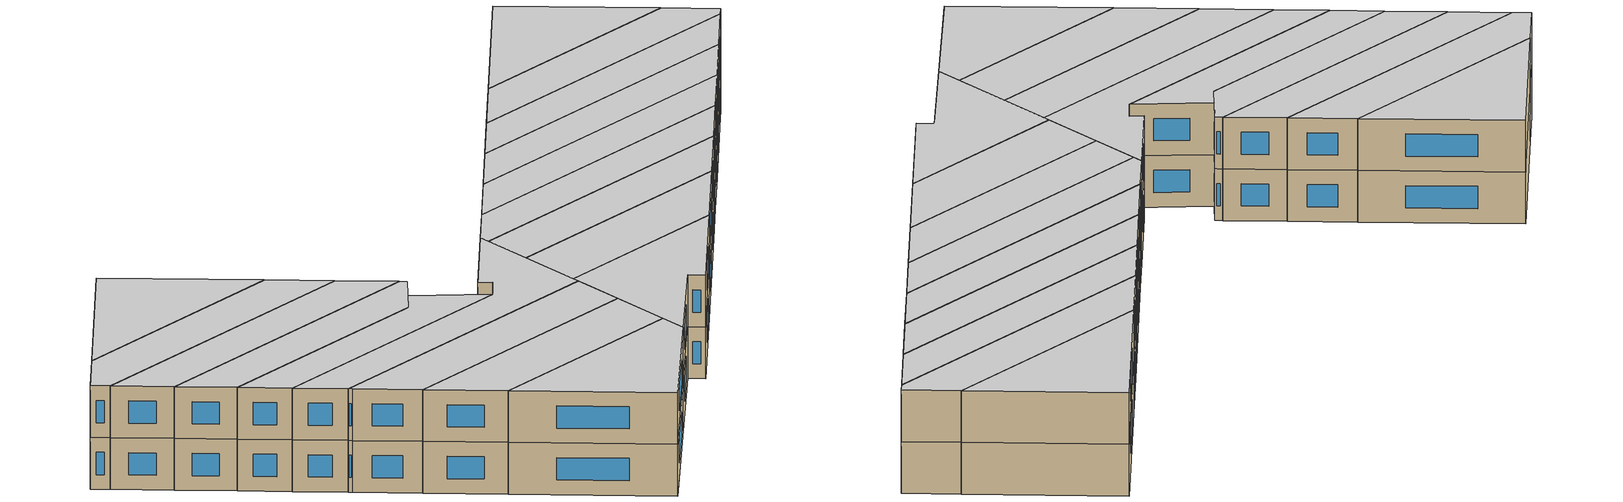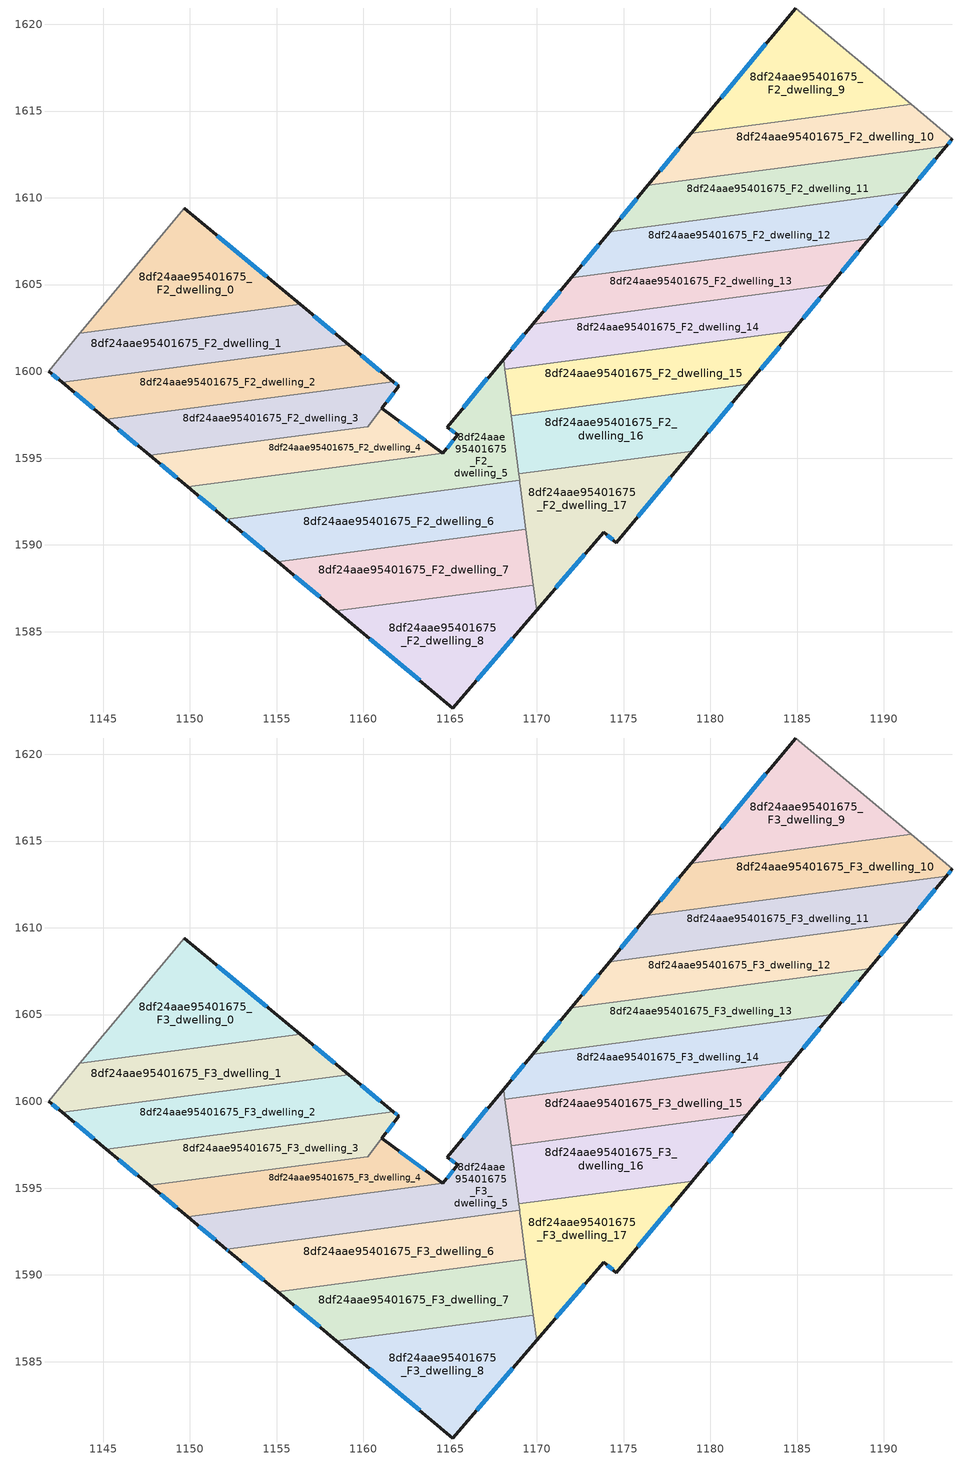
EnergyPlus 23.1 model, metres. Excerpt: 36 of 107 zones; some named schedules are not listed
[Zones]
8df24aae95401675_F2_dwelling_0
 floor to 8df24aae95401675_F1_dwelling_0 (EU_floor_Construction): 1156.36,1603.86 1143.67,1602.19 1149.68,1609.41 z6
 wall outside (EU_wall_Construction): 1156.36,1603.86 1149.68,1609.41 z6:9
 wall adiabatic (EU_wall_Construction): 1149.68,1609.41 1143.67,1602.19 z6:9
 wall to 8df24aae95401675_F2_dwelling_1 (EU_wall_Construction): 1143.67,1602.19 1156.36,1603.86 z6:9
 window (EU_Window_Construction): 1154.45,1605.45 1151.59,1607.82 z6.86:8.14
8df24aae95401675_F2_dwelling_1
 floor to 8df24aae95401675_F1_dwelling_1 (EU_floor_Construction): 1159.16,1601.54 1142.65,1599.36 1141.86,1600.02 1143.67,1602.19 1156.36,1603.86 z6
 wall outside (EU_wall_Construction): 1159.16,1601.54 1156.36,1603.86 / 1141.86,1600.02 1142.65,1599.36 z6:9
 wall to 8df24aae95401675_F2_dwelling_2 (EU_wall_Construction): 1142.65,1599.36 1159.16,1601.54 z6:9
 wall adiabatic (EU_wall_Construction): 1143.67,1602.19 1141.86,1600.02 z6:9
 window (EU_Window_Construction): 1158.36,1602.2 1157.16,1603.2 / 1142.08,1599.83 1142.42,1599.55 z6.86:8.14
8df24aae95401675_F2_dwelling_10
 floor to 8df24aae95401675_F1_dwelling_10 (EU_floor_Construction): 1193.95,1613.4 1193.59,1612.97 1176.4,1610.71 1178.9,1613.71 1191.58,1615.38 z6
 wall outside (EU_wall_Construction): 1178.9,1613.71 1176.4,1610.71 / 1193.59,1612.97 1193.95,1613.4 z6:9
 wall to 8df24aae95401675_F2_dwelling_9 (EU_wall_Construction): 1191.58,1615.38 1178.9,1613.71 z6:9
 wall adiabatic (EU_wall_Construction): 1193.95,1613.4 1191.58,1615.38 z6:9
 wall to 8df24aae95401675_F2_dwelling_11 (EU_wall_Construction): 1176.4,1610.71 1193.59,1612.97 z6:9
 window (EU_Window_Construction): 1178.19,1612.86 1177.12,1611.57 / 1193.7,1613.1 1193.85,1613.28 z6.86:8.14
8df24aae95401675_F2_dwelling_11
 floor to 8df24aae95401675_F1_dwelling_11 (EU_floor_Construction): 1193.59,1612.97 1191.38,1610.31 1174.19,1608.05 1176.4,1610.71 z6
 wall outside (EU_wall_Construction): 1191.38,1610.31 1193.59,1612.97 / 1176.4,1610.71 1174.19,1608.05 z6:9
 wall to 8df24aae95401675_F2_dwelling_12 (EU_wall_Construction): 1174.19,1608.05 1191.38,1610.31 z6:9
 window (EU_Window_Construction): 1192.01,1611.07 1192.96,1612.21 / 1175.77,1609.95 1174.82,1608.81 z6.86:8.14
8df24aae95401675_F2_dwelling_12
 floor to 8df24aae95401675_F1_dwelling_12 (EU_floor_Construction): 1191.38,1610.31 1189.16,1607.65 1171.97,1605.38 1174.19,1608.05 z6
 wall outside (EU_wall_Construction): 1189.16,1607.65 1191.38,1610.31 / 1174.19,1608.05 1171.97,1605.38 z6:9
 wall to 8df24aae95401675_F2_dwelling_13 (EU_wall_Construction): 1171.97,1605.38 1189.16,1607.65 z6:9
 window (EU_Window_Construction): 1189.79,1608.41 1190.74,1609.55 / 1173.55,1607.29 1172.6,1606.15 z6.86:8.14
8df24aae95401675_F2_dwelling_13
 floor to 8df24aae95401675_F1_dwelling_13 (EU_floor_Construction): 1189.16,1607.65 1186.94,1604.98 1169.76,1602.72 1171.97,1605.38 z6
 wall outside (EU_wall_Construction): 1186.94,1604.98 1189.16,1607.65 / 1171.97,1605.38 1169.76,1602.72 z6:9
 wall to 8df24aae95401675_F2_dwelling_14 (EU_wall_Construction): 1169.76,1602.72 1186.94,1604.98 z6:9
 window (EU_Window_Construction): 1187.57,1605.74 1188.52,1606.88 / 1171.34,1604.62 1170.39,1603.48 z6.86:8.14
8df24aae95401675_F2_dwelling_14
 floor to 8df24aae95401675_F1_dwelling_14 (EU_floor_Construction): 1186.94,1604.98 1184.71,1602.3 1168.16,1600.13 1168.08,1600.71 1169.76,1602.72 z6
 wall outside (EU_wall_Construction): 1169.76,1602.72 1168.08,1600.71 / 1184.71,1602.3 1186.94,1604.98 z6:9
 wall to 8df24aae95401675_F2_dwelling_15 (EU_wall_Construction): 1168.16,1600.13 1184.71,1602.3 z6:9
 wall to 8df24aae95401675_F2_dwelling_5 (EU_wall_Construction): 1168.08,1600.71 1168.16,1600.13 z6:9
 window (EU_Window_Construction): 1169.28,1602.15 1168.56,1601.28 / 1185.35,1603.07 1186.3,1604.22 z6.86:8.14
8df24aae95401675_F2_dwelling_15
 floor to 8df24aae95401675_F1_dwelling_15 (EU_floor_Construction): 1184.71,1602.3 1182.16,1599.25 1168.51,1597.45 1168.16,1600.13 z6
 wall outside (EU_wall_Construction): 1182.16,1599.25 1184.71,1602.3 z6:9
 wall to 8df24aae95401675_F2_dwelling_16 (EU_wall_Construction): 1168.51,1597.45 1182.16,1599.25 z6:9
 wall to 8df24aae95401675_F2_dwelling_5 (EU_wall_Construction): 1168.16,1600.13 1168.51,1597.45 z6:9
 window (EU_Window_Construction): 1182.89,1600.12 1183.98,1601.43 z6.86:8.14
8df24aae95401675_F2_dwelling_16
 floor to 8df24aae95401675_F1_dwelling_16 (EU_floor_Construction): 1182.16,1599.25 1178.97,1595.41 1168.95,1594.09 1168.51,1597.45 z6
 wall outside (EU_wall_Construction): 1178.97,1595.41 1182.16,1599.25 z6:9
 wall to 8df24aae95401675_F2_dwelling_17 (EU_wall_Construction): 1168.95,1594.09 1178.97,1595.41 z6:9
 wall to 8df24aae95401675_F2_dwelling_5 (EU_wall_Construction): 1168.51,1597.45 1168.95,1594.09 z6:9
 window (EU_Window_Construction): 1179.88,1596.5 1181.25,1598.15 z6.86:8.14
8df24aae95401675_F2_dwelling_17
 floor to 8df24aae95401675_F1_dwelling_17 (EU_floor_Construction): 1178.97,1595.41 1174.57,1590.13 1173.86,1590.74 1169.99,1586.23 1168.95,1594.09 z6
 wall outside (EU_wall_Construction): 1169.99,1586.23 1173.86,1590.74 1174.57,1590.13 1178.97,1595.41 z6:9
 wall to 8df24aae95401675_F2_dwelling_7 (EU_wall_Construction): 1169.37,1590.9 1169.8,1587.68 z6:9
 wall to 8df24aae95401675_F2_dwelling_6 (EU_wall_Construction): 1169,1593.71 1169.02,1593.56 1169.04,1593.41 1169.37,1590.9 z6:9
 wall to 8df24aae95401675_F2_dwelling_8 (EU_wall_Construction): 1169.8,1587.68 1169.99,1586.23 z6:9
 wall to 8df24aae95401675_F2_dwelling_5 (EU_wall_Construction): 1168.95,1594.09 1169,1593.71 z6:9
 window (EU_Window_Construction): 1175.83,1591.63 1177.71,1593.9 / 1174.06,1590.56 1174.37,1590.3 / 1171.09,1587.52 1172.75,1589.45 z6.86:8.14
8df24aae95401675_F2_dwelling_2
 floor to 8df24aae95401675_F1_dwelling_2 (EU_floor_Construction): 1161.72,1599.41 1145.2,1597.24 1142.65,1599.36 1159.16,1601.54 z6
 wall outside (EU_wall_Construction): 1142.65,1599.36 1145.2,1597.24 / 1161.72,1599.41 1159.16,1601.54 z6:9
 wall to 8df24aae95401675_F2_dwelling_3 (EU_wall_Construction): 1145.2,1597.24 1161.72,1599.41 z6:9
 window (EU_Window_Construction): 1143.38,1598.75 1144.47,1597.84 / 1160.98,1600.02 1159.89,1600.93 z6.86:8.14
8df24aae95401675_F2_dwelling_3
 floor to 8df24aae95401675_F1_dwelling_3 (EU_floor_Construction): 1162.04,1599.14 1160.25,1596.81 1147.69,1595.16 1145.2,1597.24 1161.72,1599.41 z6
 wall outside (EU_wall_Construction): 1145.2,1597.24 1147.69,1595.16 / 1161.07,1597.87 1162.04,1599.14 1161.72,1599.41 z6:9
 wall to 8df24aae95401675_F2_dwelling_4 (EU_wall_Construction): 1147.69,1595.16 1160.25,1596.81 1161.07,1597.87 z6:9
 window (EU_Window_Construction): 1145.91,1596.64 1146.98,1595.75 / 1161.95,1599.22 1161.81,1599.33 / 1161.34,1598.23 1161.76,1598.78 z6.86:8.14
8df24aae95401675_F2_dwelling_4
 floor to 8df24aae95401675_F1_dwelling_4 (EU_floor_Construction): 1164.59,1595.27 1149.88,1593.34 1147.69,1595.16 1160.25,1596.81 1161.07,1597.87 z6
 wall outside (EU_wall_Construction): 1164.59,1595.27 1161.07,1597.87 / 1147.69,1595.16 1149.88,1593.34 z6:9
 wall to 8df24aae95401675_F2_dwelling_5 (EU_wall_Construction): 1149.88,1593.34 1164.59,1595.27 z6:9
 window (EU_Window_Construction): 1163.58,1596.02 1162.07,1597.13 / 1148.32,1594.64 1149.25,1593.86 z6.86:8.14
8df24aae95401675_F2_dwelling_5
 floor to 8df24aae95401675_F1_dwelling_5 (EU_floor_Construction): 1168.08,1600.71 1169,1593.71 1152.1,1591.49 1149.88,1593.34 1164.59,1595.27 1165.43,1596.34 1164.82,1596.79 z6
 wall outside (EU_wall_Construction): 1168.08,1600.71 1164.82,1596.79 1165.43,1596.34 1164.59,1595.27 / 1149.88,1593.34 1152.1,1591.49 z6:9
 wall to 8df24aae95401675_F2_dwelling_6 (EU_wall_Construction): 1152.1,1591.49 1169,1593.71 z6:9
 window (EU_Window_Construction): 1165.19,1596.03 1164.83,1595.58 / 1165,1596.66 1165.26,1596.47 / 1167.15,1599.59 1165.76,1597.91 / 1150.51,1592.81 1151.46,1592.01 z6.86:8.14
8df24aae95401675_F2_dwelling_6
 floor to 8df24aae95401675_F1_dwelling_6 (EU_floor_Construction): 1169,1593.71 1169.02,1593.56 1169.04,1593.41 1169.37,1590.9 1155.06,1589.02 1152.25,1591.36 1152.1,1591.49 z6
 wall outside (EU_wall_Construction): 1152.1,1591.49 1152.25,1591.36 1155.06,1589.02 z6:9
 wall to 8df24aae95401675_F2_dwelling_7 (EU_wall_Construction): 1155.06,1589.02 1169.37,1590.9 z6:9
 window (EU_Window_Construction): 1152.14,1591.45 1152.21,1591.39 / 1153.05,1590.69 1154.26,1589.69 z6.86:8.14
8df24aae95401675_F2_dwelling_7
 floor to 8df24aae95401675_F1_dwelling_7 (EU_floor_Construction): 1169.37,1590.9 1169.8,1587.68 1158.45,1586.19 1155.06,1589.02 z6
 wall outside (EU_wall_Construction): 1155.06,1589.02 1158.45,1586.19 z6:9
 wall to 8df24aae95401675_F2_dwelling_8 (EU_wall_Construction): 1158.45,1586.19 1169.8,1587.68 z6:9
 window (EU_Window_Construction): 1156.03,1588.21 1157.48,1587 z6.86:8.14
8df24aae95401675_F2_dwelling_8
 floor to 8df24aae95401675_F1_dwelling_8 (EU_floor_Construction): 1169.8,1587.68 1169.99,1586.23 1165.16,1580.6 1158.45,1586.19 z6
 wall outside (EU_wall_Construction): 1158.45,1586.19 1165.16,1580.6 1169.99,1586.23 z6:9
 window (EU_Window_Construction): 1166.54,1582.21 1168.61,1584.62 / 1160.37,1584.59 1163.24,1582.2 z6.86:8.14
8df24aae95401675_F2_dwelling_9
 floor to 8df24aae95401675_F1_dwelling_9 (EU_floor_Construction): 1191.58,1615.38 1178.9,1613.71 1184.91,1620.94 z6
 wall outside (EU_wall_Construction): 1184.91,1620.94 1178.9,1613.71 z6:9
 wall adiabatic (EU_wall_Construction): 1191.58,1615.38 1184.91,1620.94 z6:9
 window (EU_Window_Construction): 1183.19,1618.87 1180.62,1615.78 z6.86:8.14
8df24aae95401675_F3_dwelling_0
 floor to 8df24aae95401675_F2_dwelling_0 (EU_floor_Construction): 1156.36,1603.86 1143.67,1602.19 1149.68,1609.41 z9
 wall outside (EU_wall_Construction): 1156.36,1603.86 1149.68,1609.41 z9:12
 wall adiabatic (EU_wall_Construction): 1149.68,1609.41 1143.67,1602.19 z9:12
 wall to 8df24aae95401675_F3_dwelling_1 (EU_wall_Construction): 1143.67,1602.19 1156.36,1603.86 z9:12
 window (EU_Window_Construction): 1154.45,1605.45 1151.59,1607.82 z9.86:11.14
 ceiling to 8df24aae95401675_F4_dwelling_0 (EU_floor_Construction): 1156.36,1603.86 1149.68,1609.41 1143.67,1602.19 z12
8df24aae95401675_F3_dwelling_1
 floor to 8df24aae95401675_F2_dwelling_1 (EU_floor_Construction): 1159.16,1601.54 1142.65,1599.36 1141.86,1600.02 1143.67,1602.19 1156.36,1603.86 z9
 wall outside (EU_wall_Construction): 1159.16,1601.54 1156.36,1603.86 / 1141.86,1600.02 1142.65,1599.36 z9:12
 wall to 8df24aae95401675_F3_dwelling_2 (EU_wall_Construction): 1142.65,1599.36 1159.16,1601.54 z9:12
 wall adiabatic (EU_wall_Construction): 1143.67,1602.19 1141.86,1600.02 z9:12
 window (EU_Window_Construction): 1158.36,1602.2 1157.16,1603.2 / 1142.08,1599.83 1142.42,1599.55 z9.86:11.14
 ceiling to 8df24aae95401675_F4_dwelling_1 (EU_floor_Construction): 1159.16,1601.54 1156.36,1603.86 1143.67,1602.19 1141.86,1600.02 1142.65,1599.36 z12
8df24aae95401675_F3_dwelling_10
 floor to 8df24aae95401675_F2_dwelling_10 (EU_floor_Construction): 1193.95,1613.4 1193.59,1612.97 1176.4,1610.71 1178.9,1613.71 1191.58,1615.38 z9
 wall outside (EU_wall_Construction): 1178.9,1613.71 1176.4,1610.71 / 1193.59,1612.97 1193.95,1613.4 z9:12
 wall to 8df24aae95401675_F3_dwelling_9 (EU_wall_Construction): 1191.58,1615.38 1178.9,1613.71 z9:12
 wall adiabatic (EU_wall_Construction): 1193.95,1613.4 1191.58,1615.38 z9:12
 wall to 8df24aae95401675_F3_dwelling_11 (EU_wall_Construction): 1176.4,1610.71 1193.59,1612.97 z9:12
 window (EU_Window_Construction): 1178.19,1612.86 1177.12,1611.57 / 1193.7,1613.1 1193.85,1613.28 z9.86:11.14
 ceiling to 8df24aae95401675_F4_dwelling_10 (EU_floor_Construction): 1193.59,1612.97 1193.95,1613.4 1191.58,1615.38 1178.9,1613.71 1176.4,1610.71 z12
8df24aae95401675_F3_dwelling_11
 floor to 8df24aae95401675_F2_dwelling_11 (EU_floor_Construction): 1193.59,1612.97 1191.38,1610.31 1174.19,1608.05 1176.4,1610.71 z9
 wall outside (EU_wall_Construction): 1191.38,1610.31 1193.59,1612.97 / 1176.4,1610.71 1174.19,1608.05 z9:12
 wall to 8df24aae95401675_F3_dwelling_12 (EU_wall_Construction): 1174.19,1608.05 1191.38,1610.31 z9:12
 window (EU_Window_Construction): 1192.01,1611.07 1192.96,1612.21 / 1175.77,1609.95 1174.82,1608.81 z9.86:11.14
 ceiling to 8df24aae95401675_F4_dwelling_11 (EU_floor_Construction): 1191.38,1610.31 1193.59,1612.97 1176.4,1610.71 1174.19,1608.05 z12
8df24aae95401675_F3_dwelling_12
 floor to 8df24aae95401675_F2_dwelling_12 (EU_floor_Construction): 1191.38,1610.31 1189.16,1607.65 1171.97,1605.38 1174.19,1608.05 z9
 wall outside (EU_wall_Construction): 1189.16,1607.65 1191.38,1610.31 / 1174.19,1608.05 1171.97,1605.38 z9:12
 wall to 8df24aae95401675_F3_dwelling_13 (EU_wall_Construction): 1171.97,1605.38 1189.16,1607.65 z9:12
 window (EU_Window_Construction): 1189.79,1608.41 1190.74,1609.55 / 1173.55,1607.29 1172.6,1606.15 z9.86:11.14
 ceiling to 8df24aae95401675_F4_dwelling_12 (EU_floor_Construction): 1189.16,1607.65 1191.38,1610.31 1174.19,1608.05 1171.97,1605.38 z12
8df24aae95401675_F3_dwelling_13
 floor to 8df24aae95401675_F2_dwelling_13 (EU_floor_Construction): 1189.16,1607.65 1186.94,1604.98 1169.76,1602.72 1171.97,1605.38 z9
 wall outside (EU_wall_Construction): 1186.94,1604.98 1189.16,1607.65 / 1171.97,1605.38 1169.76,1602.72 z9:12
 wall to 8df24aae95401675_F3_dwelling_14 (EU_wall_Construction): 1169.76,1602.72 1186.94,1604.98 z9:12
 window (EU_Window_Construction): 1187.57,1605.74 1188.52,1606.88 / 1171.34,1604.62 1170.39,1603.48 z9.86:11.14
 ceiling to 8df24aae95401675_F4_dwelling_13 (EU_floor_Construction): 1186.94,1604.98 1189.16,1607.65 1171.97,1605.38 1169.76,1602.72 z12
8df24aae95401675_F3_dwelling_14
 floor to 8df24aae95401675_F2_dwelling_14 (EU_floor_Construction): 1186.94,1604.98 1184.71,1602.3 1168.16,1600.13 1168.08,1600.71 1169.76,1602.72 z9
 wall outside (EU_wall_Construction): 1169.76,1602.72 1168.08,1600.71 / 1184.71,1602.3 1186.94,1604.98 z9:12
 wall to 8df24aae95401675_F3_dwelling_15 (EU_wall_Construction): 1168.16,1600.13 1184.71,1602.3 z9:12
 wall to 8df24aae95401675_F3_dwelling_5 (EU_wall_Construction): 1168.08,1600.71 1168.16,1600.13 z9:12
 window (EU_Window_Construction): 1169.28,1602.15 1168.56,1601.28 / 1185.35,1603.07 1186.3,1604.22 z9.86:11.14
 ceiling to 8df24aae95401675_F4_dwelling_14 (EU_floor_Construction): 1184.71,1602.3 1186.94,1604.98 1169.76,1602.72 1168.08,1600.71 1168.16,1600.13 z12
8df24aae95401675_F3_dwelling_15
 floor to 8df24aae95401675_F2_dwelling_15 (EU_floor_Construction): 1184.71,1602.3 1182.16,1599.25 1168.51,1597.45 1168.16,1600.13 z9
 wall outside (EU_wall_Construction): 1182.16,1599.25 1184.71,1602.3 z9:12
 wall to 8df24aae95401675_F3_dwelling_16 (EU_wall_Construction): 1168.51,1597.45 1182.16,1599.25 z9:12
 wall to 8df24aae95401675_F3_dwelling_5 (EU_wall_Construction): 1168.16,1600.13 1168.51,1597.45 z9:12
 window (EU_Window_Construction): 1182.89,1600.12 1183.98,1601.43 z9.86:11.14
 ceiling to 8df24aae95401675_F4_dwelling_15 (EU_floor_Construction): 1182.16,1599.25 1184.71,1602.3 1168.16,1600.13 1168.51,1597.45 z12
8df24aae95401675_F3_dwelling_16
 floor to 8df24aae95401675_F2_dwelling_16 (EU_floor_Construction): 1182.16,1599.25 1178.97,1595.41 1168.95,1594.09 1168.51,1597.45 z9
 wall outside (EU_wall_Construction): 1178.97,1595.41 1182.16,1599.25 z9:12
 wall to 8df24aae95401675_F3_dwelling_17 (EU_wall_Construction): 1168.95,1594.09 1178.97,1595.41 z9:12
 wall to 8df24aae95401675_F3_dwelling_5 (EU_wall_Construction): 1168.51,1597.45 1168.95,1594.09 z9:12
 window (EU_Window_Construction): 1179.88,1596.5 1181.25,1598.15 z9.86:11.14
 ceiling to 8df24aae95401675_F4_dwelling_16 (EU_floor_Construction): 1178.97,1595.41 1182.16,1599.25 1168.51,1597.45 1168.95,1594.09 z12
8df24aae95401675_F3_dwelling_17
 floor to 8df24aae95401675_F2_dwelling_17 (EU_floor_Construction): 1178.97,1595.41 1174.57,1590.13 1173.86,1590.74 1169.99,1586.23 1168.95,1594.09 z9
 wall outside (EU_wall_Construction): 1169.99,1586.23 1173.86,1590.74 1174.57,1590.13 1178.97,1595.41 z9:12
 wall to 8df24aae95401675_F3_dwelling_7 (EU_wall_Construction): 1169.37,1590.9 1169.8,1587.68 z9:12
 wall to 8df24aae95401675_F3_dwelling_6 (EU_wall_Construction): 1169,1593.71 1169.02,1593.56 1169.04,1593.41 1169.37,1590.9 z9:12
 wall to 8df24aae95401675_F3_dwelling_8 (EU_wall_Construction): 1169.8,1587.68 1169.99,1586.23 z9:12
 wall to 8df24aae95401675_F3_dwelling_5 (EU_wall_Construction): 1168.95,1594.09 1169,1593.71 z9:12
 window (EU_Window_Construction): 1175.83,1591.63 1177.71,1593.9 / 1174.06,1590.56 1174.37,1590.3 / 1171.09,1587.52 1172.75,1589.45 z9.86:11.14
 ceiling to 8df24aae95401675_F4_dwelling_17 (EU_floor_Construction): 1174.57,1590.13 1178.97,1595.41 1168.95,1594.09 1169.99,1586.23 1173.86,1590.74 z12
8df24aae95401675_F3_dwelling_2
 floor to 8df24aae95401675_F2_dwelling_2 (EU_floor_Construction): 1161.72,1599.41 1145.2,1597.24 1142.65,1599.36 1159.16,1601.54 z9
 wall outside (EU_wall_Construction): 1142.65,1599.36 1145.2,1597.24 / 1161.72,1599.41 1159.16,1601.54 z9:12
 wall to 8df24aae95401675_F3_dwelling_3 (EU_wall_Construction): 1145.2,1597.24 1161.72,1599.41 z9:12
 window (EU_Window_Construction): 1143.38,1598.75 1144.47,1597.84 / 1160.98,1600.02 1159.89,1600.93 z9.86:11.14
 ceiling to 8df24aae95401675_F4_dwelling_2 (EU_floor_Construction): 1161.72,1599.41 1159.16,1601.54 1142.65,1599.36 1145.2,1597.24 z12
8df24aae95401675_F3_dwelling_3
 floor to 8df24aae95401675_F2_dwelling_3 (EU_floor_Construction): 1162.04,1599.14 1160.25,1596.81 1147.69,1595.16 1145.2,1597.24 1161.72,1599.41 z9
 wall outside (EU_wall_Construction): 1145.2,1597.24 1147.69,1595.16 / 1161.07,1597.87 1162.04,1599.14 1161.72,1599.41 z9:12
 wall to 8df24aae95401675_F3_dwelling_4 (EU_wall_Construction): 1147.69,1595.16 1160.25,1596.81 1161.07,1597.87 z9:12
 window (EU_Window_Construction): 1145.91,1596.64 1146.98,1595.75 / 1161.95,1599.22 1161.81,1599.33 / 1161.34,1598.23 1161.76,1598.78 z9.86:11.14
 ceiling to 8df24aae95401675_F4_dwelling_3 (EU_floor_Construction): 1160.25,1596.81 1162.04,1599.14 1161.72,1599.41 1145.2,1597.24 1147.69,1595.16 z12
8df24aae95401675_F3_dwelling_4
 floor to 8df24aae95401675_F2_dwelling_4 (EU_floor_Construction): 1164.59,1595.27 1149.88,1593.34 1147.69,1595.16 1160.25,1596.81 1161.07,1597.87 z9
 wall outside (EU_wall_Construction): 1164.59,1595.27 1161.07,1597.87 / 1147.69,1595.16 1149.88,1593.34 z9:12
 wall to 8df24aae95401675_F3_dwelling_5 (EU_wall_Construction): 1149.88,1593.34 1164.59,1595.27 z9:12
 window (EU_Window_Construction): 1163.58,1596.02 1162.07,1597.13 / 1148.32,1594.64 1149.25,1593.86 z9.86:11.14
 ceiling to 8df24aae95401675_F4_dwelling_4 (EU_floor_Construction): 1164.59,1595.27 1161.07,1597.87 1160.25,1596.81 1147.69,1595.16 1149.88,1593.34 z12
8df24aae95401675_F3_dwelling_5
 floor to 8df24aae95401675_F2_dwelling_5 (EU_floor_Construction): 1168.08,1600.71 1169,1593.71 1152.1,1591.49 1149.88,1593.34 1164.59,1595.27 1165.43,1596.34 1164.82,1596.79 z9
 wall outside (EU_wall_Construction): 1168.08,1600.71 1164.82,1596.79 1165.43,1596.34 1164.59,1595.27 / 1149.88,1593.34 1152.1,1591.49 z9:12
 wall to 8df24aae95401675_F3_dwelling_6 (EU_wall_Construction): 1152.1,1591.49 1169,1593.71 z9:12
 window (EU_Window_Construction): 1165.19,1596.03 1164.83,1595.58 / 1165,1596.66 1165.26,1596.47 / 1167.15,1599.59 1165.76,1597.91 / 1150.51,1592.81 1151.46,1592.01 z9.86:11.14
 ceiling to 8df24aae95401675_F4_dwelling_5 (EU_floor_Construction): 1169,1593.71 1168.08,1600.71 1164.82,1596.79 1165.43,1596.34 1164.59,1595.27 1149.88,1593.34 1152.1,1591.49 z12
8df24aae95401675_F3_dwelling_6
 floor to 8df24aae95401675_F2_dwelling_6 (EU_floor_Construction): 1169,1593.71 1169.02,1593.56 1169.04,1593.41 1169.37,1590.9 1155.06,1589.02 1152.25,1591.36 1152.1,1591.49 z9
 wall outside (EU_wall_Construction): 1152.1,1591.49 1152.25,1591.36 1155.06,1589.02 z9:12
 wall to 8df24aae95401675_F3_dwelling_7 (EU_wall_Construction): 1155.06,1589.02 1169.37,1590.9 z9:12
 window (EU_Window_Construction): 1152.14,1591.45 1152.21,1591.39 / 1153.05,1590.69 1154.26,1589.69 z9.86:11.14
 ceiling to 8df24aae95401675_F4_dwelling_6 (EU_floor_Construction): 1169.37,1590.9 1169.04,1593.41 1169.02,1593.56 1169,1593.71 1152.1,1591.49 1152.25,1591.36 1155.06,1589.02 z12
8df24aae95401675_F3_dwelling_7
 floor to 8df24aae95401675_F2_dwelling_7 (EU_floor_Construction): 1169.37,1590.9 1169.8,1587.68 1158.45,1586.19 1155.06,1589.02 z9
 wall outside (EU_wall_Construction): 1155.06,1589.02 1158.45,1586.19 z9:12
 wall to 8df24aae95401675_F3_dwelling_8 (EU_wall_Construction): 1158.45,1586.19 1169.8,1587.68 z9:12
 window (EU_Window_Construction): 1156.03,1588.21 1157.48,1587 z9.86:11.14
 ceiling to 8df24aae95401675_F4_dwelling_7 (EU_floor_Construction): 1169.8,1587.68 1169.37,1590.9 1155.06,1589.02 1158.45,1586.19 z12
8df24aae95401675_F3_dwelling_8
 floor to 8df24aae95401675_F2_dwelling_8 (EU_floor_Construction): 1169.8,1587.68 1169.99,1586.23 1165.16,1580.6 1158.45,1586.19 z9
 wall outside (EU_wall_Construction): 1158.45,1586.19 1165.16,1580.6 1169.99,1586.23 z9:12
 window (EU_Window_Construction): 1166.54,1582.21 1168.61,1584.62 / 1160.37,1584.59 1163.24,1582.2 z9.86:11.14
 ceiling to 8df24aae95401675_F4_dwelling_8 (EU_floor_Construction): 1165.16,1580.6 1169.99,1586.23 1169.8,1587.68 1158.45,1586.19 z12
8df24aae95401675_F3_dwelling_9
 floor to 8df24aae95401675_F2_dwelling_9 (EU_floor_Construction): 1191.58,1615.38 1178.9,1613.71 1184.91,1620.94 z9
 wall outside (EU_wall_Construction): 1184.91,1620.94 1178.9,1613.71 z9:12
 wall adiabatic (EU_wall_Construction): 1191.58,1615.38 1184.91,1620.94 z9:12
 window (EU_Window_Construction): 1183.19,1618.87 1180.62,1615.78 z9.86:11.14
 ceiling to 8df24aae95401675_F4_dwelling_9 (EU_floor_Construction): 1191.58,1615.38 1184.91,1620.94 1178.9,1613.71 z12
[Building]
EU S2 Campaign: North Axis=0; Terrain=City; Solar Distribution=FullExterior
[Site:Location]
Helsinki-Vantaa.AP: Latitude=60.317; Longitude=24.963; Time Zone=2; Elevation=54.6
[SizingPeriod:WeatherFileDays]
AnnualSizingPeriod: Begin Month=1; Begin Day of Month=1; End Month=12; End Day of Month=31; Day of Week for Start Day=Monday; Use Weather File Daylight Saving Period=No; Use Weather File Rain and Snow Indicators=No
[MATERIAL]
EU_InternalMass_Material: Roughness=MediumRough; Thickness=0.1; Conductivity=1; Density=1800; Specific Heat=900; Thermal Absorptance=0.9; Solar Absorptance=0.7; Visible Absorptance=0.7
[MATERIAL:NOMASS] Roughness=MediumRough; Thermal Absorptance=0.9; Solar Absorptance=0.7; Visible Absorptance=0.7
Name | Thermal Resistance
EU_wall_NoMass | 1.10183
EU_floor_NoMass | 1.70606
[WINDOWMATERIAL:SIMPLEGLAZINGSYSTEM]
EU_Window_SimpleGlazing: UFactor=3.11035; Solar Heat Gain Coefficient=0.8; Visible Transmittance=0.8
[CONSTRUCTION]
EU_wall_Construction: EU_wall_NoMass
EU_floor_Construction: EU_floor_NoMass
EU_Window_Construction: EU_Window_SimpleGlazing
EU_InternalMass_Construction: EU_InternalMass_Material
[ZONE] Type=1; Multiplier=1; Ceiling Height=autocalculate; Floor Area=autocalculate; Part of Total Floor Area=Yes
Name | Volume
8df24aae95401675_F2_dwelling_0; 8df24aae95401675_F3_dwelling_0 | 122.319
8df24aae95401675_F2_dwelling_1; 8df24aae95401675_F3_dwelling_1 | 122.327
8df24aae95401675_F2_dwelling_10; 8df24aae95401675_F3_dwelling_10 | 122.338
8df24aae95401675_F2_dwelling_11; 8df24aae95401675_F3_dwelling_11 | 122.33
8df24aae95401675_F2_dwelling_12; 8df24aae95401675_F3_dwelling_12 | 122.313
8df24aae95401675_F2_dwelling_13; 8df24aae95401675_F3_dwelling_13 | 122.312
8df24aae95401675_F2_dwelling_14; 8df24aae95401675_F3_dwelling_14 | 122.309
8df24aae95401675_F2_dwelling_15; 8df24aae95401675_F3_dwelling_15 | 123.319
8df24aae95401675_F2_dwelling_16; 8df24aae95401675_F3_dwelling_16 | 121.357
8df24aae95401675_F2_dwelling_17; 8df24aae95401675_F3_dwelling_17 | 122.326
8df24aae95401675_F2_dwelling_2; 8df24aae95401675_F3_dwelling_2 | 121.991
8df24aae95401675_F2_dwelling_3; 8df24aae95401675_F3_dwelling_3 | 106.802
8df24aae95401675_F2_dwelling_4; 8df24aae95401675_F3_dwelling_4 | 94.99
8df24aae95401675_F2_dwelling_5; 8df24aae95401675_F3_dwelling_5 | 150.316
8df24aae95401675_F2_dwelling_6; 8df24aae95401675_F3_dwelling_6 | 133.792
8df24aae95401675_F2_dwelling_7; 8df24aae95401675_F3_dwelling_7 | 126.067
8df24aae95401675_F2_dwelling_8; 8df24aae95401675_F3_dwelling_8 | 122.311
8df24aae95401675_F2_dwelling_9; 8df24aae95401675_F3_dwelling_9 | 122.316
[INTERNALMASS] Construction=EU_InternalMass_Construction
Name | Zone or ZoneList | Surface Area
8df24aae95401675_F2_dwelling_0_EU_InternalMass | 8df24aae95401675_F2_dwelling_0 | 40.7726
8df24aae95401675_F2_dwelling_1_EU_InternalMass | 8df24aae95401675_F2_dwelling_1 | 40.7758
8df24aae95401675_F2_dwelling_2_EU_InternalMass | 8df24aae95401675_F2_dwelling_2 | 40.6633
8df24aae95401675_F2_dwelling_3_EU_InternalMass | 8df24aae95401675_F2_dwelling_3 | 35.6002
8df24aae95401675_F2_dwelling_4_EU_InternalMass | 8df24aae95401675_F2_dwelling_4 | 31.6638
8df24aae95401675_F2_dwelling_5_EU_InternalMass | 8df24aae95401675_F2_dwelling_5 | 50.1068
8df24aae95401675_F2_dwelling_6_EU_InternalMass | 8df24aae95401675_F2_dwelling_6 | 44.5964
8df24aae95401675_F2_dwelling_7_EU_InternalMass | 8df24aae95401675_F2_dwelling_7 | 42.0207
8df24aae95401675_F2_dwelling_8_EU_InternalMass | 8df24aae95401675_F2_dwelling_8 | 40.7702
8df24aae95401675_F2_dwelling_9_EU_InternalMass | 8df24aae95401675_F2_dwelling_9 | 40.772
8df24aae95401675_F2_dwelling_10_EU_InternalMass | 8df24aae95401675_F2_dwelling_10 | 40.7792
8df24aae95401675_F2_dwelling_11_EU_InternalMass | 8df24aae95401675_F2_dwelling_11 | 40.7766
8df24aae95401675_F2_dwelling_12_EU_InternalMass | 8df24aae95401675_F2_dwelling_12 | 40.7711
8df24aae95401675_F2_dwelling_13_EU_InternalMass | 8df24aae95401675_F2_dwelling_13 | 40.7706
8df24aae95401675_F2_dwelling_14_EU_InternalMass | 8df24aae95401675_F2_dwelling_14 | 40.7693
8df24aae95401675_F2_dwelling_15_EU_InternalMass | 8df24aae95401675_F2_dwelling_15 | 41.1071
8df24aae95401675_F2_dwelling_16_EU_InternalMass | 8df24aae95401675_F2_dwelling_16 | 40.453
8df24aae95401675_F2_dwelling_17_EU_InternalMass | 8df24aae95401675_F2_dwelling_17 | 40.7755
8df24aae95401675_F3_dwelling_0_EU_InternalMass | 8df24aae95401675_F3_dwelling_0 | 40.7726
8df24aae95401675_F3_dwelling_1_EU_InternalMass | 8df24aae95401675_F3_dwelling_1 | 40.7758
8df24aae95401675_F3_dwelling_2_EU_InternalMass | 8df24aae95401675_F3_dwelling_2 | 40.6633
8df24aae95401675_F3_dwelling_3_EU_InternalMass | 8df24aae95401675_F3_dwelling_3 | 35.6002
8df24aae95401675_F3_dwelling_4_EU_InternalMass | 8df24aae95401675_F3_dwelling_4 | 31.6638
8df24aae95401675_F3_dwelling_5_EU_InternalMass | 8df24aae95401675_F3_dwelling_5 | 50.1068
8df24aae95401675_F3_dwelling_6_EU_InternalMass | 8df24aae95401675_F3_dwelling_6 | 44.5964
8df24aae95401675_F3_dwelling_7_EU_InternalMass | 8df24aae95401675_F3_dwelling_7 | 42.0207
8df24aae95401675_F3_dwelling_8_EU_InternalMass | 8df24aae95401675_F3_dwelling_8 | 40.7702
8df24aae95401675_F3_dwelling_9_EU_InternalMass | 8df24aae95401675_F3_dwelling_9 | 40.772
8df24aae95401675_F3_dwelling_10_EU_InternalMass | 8df24aae95401675_F3_dwelling_10 | 40.7792
8df24aae95401675_F3_dwelling_11_EU_InternalMass | 8df24aae95401675_F3_dwelling_11 | 40.7766
8df24aae95401675_F3_dwelling_12_EU_InternalMass | 8df24aae95401675_F3_dwelling_12 | 40.7711
8df24aae95401675_F3_dwelling_13_EU_InternalMass | 8df24aae95401675_F3_dwelling_13 | 40.7706
8df24aae95401675_F3_dwelling_14_EU_InternalMass | 8df24aae95401675_F3_dwelling_14 | 40.7693
8df24aae95401675_F3_dwelling_15_EU_InternalMass | 8df24aae95401675_F3_dwelling_15 | 41.1071
8df24aae95401675_F3_dwelling_16_EU_InternalMass | 8df24aae95401675_F3_dwelling_16 | 40.453
8df24aae95401675_F3_dwelling_17_EU_InternalMass | 8df24aae95401675_F3_dwelling_17 | 40.7755
[OTHEREQUIPMENT] Fuel Type=Electricity; Design Level Calculation Method=Watts/Area; Power per Zone Floor Area=1; Fraction Latent=0; Fraction Radiant=0; Fraction Lost=0; Carbon Dioxide Generation Rate=0; EndUse Subcategory=EU_Step8_InternalGains
Name | Zone or ZoneList or Space or SpaceList | Schedule
EU_Step8_InternalGain_8df24aae95401675_F2_dwelling_0_f000 | 8df24aae95401675_F2_dwelling_0 | EU_Step8_GainSchedule_8df24aae95401675_F2_dwelling_0_f000
EU_Step8_InternalGain_8df24aae95401675_F2_dwelling_1_f000 | 8df24aae95401675_F2_dwelling_1 | EU_Step8_GainSchedule_8df24aae95401675_F2_dwelling_1_f000
EU_Step8_InternalGain_8df24aae95401675_F2_dwelling_2_f000 | 8df24aae95401675_F2_dwelling_2 | EU_Step8_GainSchedule_8df24aae95401675_F2_dwelling_2_f000
EU_Step8_InternalGain_8df24aae95401675_F2_dwelling_3_f000 | 8df24aae95401675_F2_dwelling_3 | EU_Step8_GainSchedule_8df24aae95401675_F2_dwelling_3_f000
EU_Step8_InternalGain_8df24aae95401675_F2_dwelling_4_f000 | 8df24aae95401675_F2_dwelling_4 | EU_Step8_GainSchedule_8df24aae95401675_F2_dwelling_4_f000
EU_Step8_InternalGain_8df24aae95401675_F2_dwelling_5_f000 | 8df24aae95401675_F2_dwelling_5 | EU_Step8_GainSchedule_8df24aae95401675_F2_dwelling_5_f000
EU_Step8_InternalGain_8df24aae95401675_F2_dwelling_6_f000 | 8df24aae95401675_F2_dwelling_6 | EU_Step8_GainSchedule_8df24aae95401675_F2_dwelling_6_f000
EU_Step8_InternalGain_8df24aae95401675_F2_dwelling_7_f000 | 8df24aae95401675_F2_dwelling_7 | EU_Step8_GainSchedule_8df24aae95401675_F2_dwelling_7_f000
EU_Step8_InternalGain_8df24aae95401675_F2_dwelling_8_f000 | 8df24aae95401675_F2_dwelling_8 | EU_Step8_GainSchedule_8df24aae95401675_F2_dwelling_8_f000
EU_Step8_InternalGain_8df24aae95401675_F2_dwelling_9_f000 | 8df24aae95401675_F2_dwelling_9 | EU_Step8_GainSchedule_8df24aae95401675_F2_dwelling_9_f000
EU_Step8_InternalGain_8df24aae95401675_F2_dwelling_10_f000 | 8df24aae95401675_F2_dwelling_10 | EU_Step8_GainSchedule_8df24aae95401675_F2_dwelling_10_f000
EU_Step8_InternalGain_8df24aae95401675_F2_dwelling_11_f000 | 8df24aae95401675_F2_dwelling_11 | EU_Step8_GainSchedule_8df24aae95401675_F2_dwelling_11_f000
EU_Step8_InternalGain_8df24aae95401675_F2_dwelling_12_f000 | 8df24aae95401675_F2_dwelling_12 | EU_Step8_GainSchedule_8df24aae95401675_F2_dwelling_12_f000
EU_Step8_InternalGain_8df24aae95401675_F2_dwelling_13_f000 | 8df24aae95401675_F2_dwelling_13 | EU_Step8_GainSchedule_8df24aae95401675_F2_dwelling_13_f000
EU_Step8_InternalGain_8df24aae95401675_F2_dwelling_14_f000 | 8df24aae95401675_F2_dwelling_14 | EU_Step8_GainSchedule_8df24aae95401675_F2_dwelling_14_f000
EU_Step8_InternalGain_8df24aae95401675_F2_dwelling_15_f000 | 8df24aae95401675_F2_dwelling_15 | EU_Step8_GainSchedule_8df24aae95401675_F2_dwelling_15_f000
EU_Step8_InternalGain_8df24aae95401675_F2_dwelling_16_f000 | 8df24aae95401675_F2_dwelling_16 | EU_Step8_GainSchedule_8df24aae95401675_F2_dwelling_16_f000
EU_Step8_InternalGain_8df24aae95401675_F2_dwelling_17_f000 | 8df24aae95401675_F2_dwelling_17 | EU_Step8_GainSchedule_8df24aae95401675_F2_dwelling_17_f000
EU_Step8_InternalGain_8df24aae95401675_F3_dwelling_0_f000 | 8df24aae95401675_F3_dwelling_0 | EU_Step8_GainSchedule_8df24aae95401675_F3_dwelling_0_f000
EU_Step8_InternalGain_8df24aae95401675_F3_dwelling_1_f000 | 8df24aae95401675_F3_dwelling_1 | EU_Step8_GainSchedule_8df24aae95401675_F3_dwelling_1_f000
EU_Step8_InternalGain_8df24aae95401675_F3_dwelling_2_f000 | 8df24aae95401675_F3_dwelling_2 | EU_Step8_GainSchedule_8df24aae95401675_F3_dwelling_2_f000
EU_Step8_InternalGain_8df24aae95401675_F3_dwelling_3_f000 | 8df24aae95401675_F3_dwelling_3 | EU_Step8_GainSchedule_8df24aae95401675_F3_dwelling_3_f000
EU_Step8_InternalGain_8df24aae95401675_F3_dwelling_4_f000 | 8df24aae95401675_F3_dwelling_4 | EU_Step8_GainSchedule_8df24aae95401675_F3_dwelling_4_f000
EU_Step8_InternalGain_8df24aae95401675_F3_dwelling_5_f000 | 8df24aae95401675_F3_dwelling_5 | EU_Step8_GainSchedule_8df24aae95401675_F3_dwelling_5_f000
EU_Step8_InternalGain_8df24aae95401675_F3_dwelling_6_f000 | 8df24aae95401675_F3_dwelling_6 | EU_Step8_GainSchedule_8df24aae95401675_F3_dwelling_6_f000
EU_Step8_InternalGain_8df24aae95401675_F3_dwelling_7_f000 | 8df24aae95401675_F3_dwelling_7 | EU_Step8_GainSchedule_8df24aae95401675_F3_dwelling_7_f000
EU_Step8_InternalGain_8df24aae95401675_F3_dwelling_8_f000 | 8df24aae95401675_F3_dwelling_8 | EU_Step8_GainSchedule_8df24aae95401675_F3_dwelling_8_f000
EU_Step8_InternalGain_8df24aae95401675_F3_dwelling_9_f000 | 8df24aae95401675_F3_dwelling_9 | EU_Step8_GainSchedule_8df24aae95401675_F3_dwelling_9_f000
EU_Step8_InternalGain_8df24aae95401675_F3_dwelling_10_f000 | 8df24aae95401675_F3_dwelling_10 | EU_Step8_GainSchedule_8df24aae95401675_F3_dwelling_10_f000
EU_Step8_InternalGain_8df24aae95401675_F3_dwelling_11_f000 | 8df24aae95401675_F3_dwelling_11 | EU_Step8_GainSchedule_8df24aae95401675_F3_dwelling_11_f000
EU_Step8_InternalGain_8df24aae95401675_F3_dwelling_12_f000 | 8df24aae95401675_F3_dwelling_12 | EU_Step8_GainSchedule_8df24aae95401675_F3_dwelling_12_f000
EU_Step8_InternalGain_8df24aae95401675_F3_dwelling_13_f000 | 8df24aae95401675_F3_dwelling_13 | EU_Step8_GainSchedule_8df24aae95401675_F3_dwelling_13_f000
EU_Step8_InternalGain_8df24aae95401675_F3_dwelling_14_f000 | 8df24aae95401675_F3_dwelling_14 | EU_Step8_GainSchedule_8df24aae95401675_F3_dwelling_14_f000
EU_Step8_InternalGain_8df24aae95401675_F3_dwelling_15_f000 | 8df24aae95401675_F3_dwelling_15 | EU_Step8_GainSchedule_8df24aae95401675_F3_dwelling_15_f000
EU_Step8_InternalGain_8df24aae95401675_F3_dwelling_16_f000 | 8df24aae95401675_F3_dwelling_16 | EU_Step8_GainSchedule_8df24aae95401675_F3_dwelling_16_f000
EU_Step8_InternalGain_8df24aae95401675_F3_dwelling_17_f000 | 8df24aae95401675_F3_dwelling_17 | EU_Step8_GainSchedule_8df24aae95401675_F3_dwelling_17_f000
[ZONEVENTILATION:DESIGNFLOWRATE] Schedule=EU_AlwaysOn; Design Flow Rate Calculation Method=AirChanges/Hour; Air Changes per Hour=0.756316; Ventilation Type=Natural; Fan Pressure Rise=0; Fan Total Efficiency=1; Constant Term Coefficient=1; Temperature Term Coefficient=0; Velocity Term Coefficient=0; Velocity Squared Term Coefficient=0; Minimum Indoor Temperature=-100; Maximum Indoor Temperature=100; Delta Temperature=-100; Minimum Outdoor Temperature=-100; Maximum Outdoor Temperature=100; Maximum Wind Speed=40
Name | Zone or ZoneList or Space or SpaceList
EU_ConstantAir_8df24aae95401675_F2_dwelling_0 | 8df24aae95401675_F2_dwelling_0
EU_ConstantAir_8df24aae95401675_F2_dwelling_1 | 8df24aae95401675_F2_dwelling_1
EU_ConstantAir_8df24aae95401675_F2_dwelling_2 | 8df24aae95401675_F2_dwelling_2
EU_ConstantAir_8df24aae95401675_F2_dwelling_3 | 8df24aae95401675_F2_dwelling_3
EU_ConstantAir_8df24aae95401675_F2_dwelling_4 | 8df24aae95401675_F2_dwelling_4
EU_ConstantAir_8df24aae95401675_F2_dwelling_5 | 8df24aae95401675_F2_dwelling_5
EU_ConstantAir_8df24aae95401675_F2_dwelling_6 | 8df24aae95401675_F2_dwelling_6
EU_ConstantAir_8df24aae95401675_F2_dwelling_7 | 8df24aae95401675_F2_dwelling_7
EU_ConstantAir_8df24aae95401675_F2_dwelling_8 | 8df24aae95401675_F2_dwelling_8
EU_ConstantAir_8df24aae95401675_F2_dwelling_9 | 8df24aae95401675_F2_dwelling_9
EU_ConstantAir_8df24aae95401675_F2_dwelling_10 | 8df24aae95401675_F2_dwelling_10
EU_ConstantAir_8df24aae95401675_F2_dwelling_11 | 8df24aae95401675_F2_dwelling_11
EU_ConstantAir_8df24aae95401675_F2_dwelling_12 | 8df24aae95401675_F2_dwelling_12
EU_ConstantAir_8df24aae95401675_F2_dwelling_13 | 8df24aae95401675_F2_dwelling_13
EU_ConstantAir_8df24aae95401675_F2_dwelling_14 | 8df24aae95401675_F2_dwelling_14
EU_ConstantAir_8df24aae95401675_F2_dwelling_15 | 8df24aae95401675_F2_dwelling_15
EU_ConstantAir_8df24aae95401675_F2_dwelling_16 | 8df24aae95401675_F2_dwelling_16
EU_ConstantAir_8df24aae95401675_F2_dwelling_17 | 8df24aae95401675_F2_dwelling_17
EU_ConstantAir_8df24aae95401675_F3_dwelling_0 | 8df24aae95401675_F3_dwelling_0
EU_ConstantAir_8df24aae95401675_F3_dwelling_1 | 8df24aae95401675_F3_dwelling_1
EU_ConstantAir_8df24aae95401675_F3_dwelling_2 | 8df24aae95401675_F3_dwelling_2
EU_ConstantAir_8df24aae95401675_F3_dwelling_3 | 8df24aae95401675_F3_dwelling_3
EU_ConstantAir_8df24aae95401675_F3_dwelling_4 | 8df24aae95401675_F3_dwelling_4
EU_ConstantAir_8df24aae95401675_F3_dwelling_5 | 8df24aae95401675_F3_dwelling_5
EU_ConstantAir_8df24aae95401675_F3_dwelling_6 | 8df24aae95401675_F3_dwelling_6
EU_ConstantAir_8df24aae95401675_F3_dwelling_7 | 8df24aae95401675_F3_dwelling_7
EU_ConstantAir_8df24aae95401675_F3_dwelling_8 | 8df24aae95401675_F3_dwelling_8
EU_ConstantAir_8df24aae95401675_F3_dwelling_9 | 8df24aae95401675_F3_dwelling_9
EU_ConstantAir_8df24aae95401675_F3_dwelling_10 | 8df24aae95401675_F3_dwelling_10
EU_ConstantAir_8df24aae95401675_F3_dwelling_11 | 8df24aae95401675_F3_dwelling_11
EU_ConstantAir_8df24aae95401675_F3_dwelling_12 | 8df24aae95401675_F3_dwelling_12
EU_ConstantAir_8df24aae95401675_F3_dwelling_13 | 8df24aae95401675_F3_dwelling_13
EU_ConstantAir_8df24aae95401675_F3_dwelling_14 | 8df24aae95401675_F3_dwelling_14
EU_ConstantAir_8df24aae95401675_F3_dwelling_15 | 8df24aae95401675_F3_dwelling_15
EU_ConstantAir_8df24aae95401675_F3_dwelling_16 | 8df24aae95401675_F3_dwelling_16
EU_ConstantAir_8df24aae95401675_F3_dwelling_17 | 8df24aae95401675_F3_dwelling_17
[HVACTEMPLATE:ZONE:IDEALLOADSAIRSYSTEM] System Availability Schedule=EU_AlwaysOn; Maximum Heating Supply Air Temperature=50; Minimum Cooling Supply Air Temperature=13; Maximum Heating Supply Air Humidity Ratio=0.0156; Minimum Cooling Supply Air Humidity Ratio=0.0077; Heating Limit=NoLimit; Cooling Limit=NoLimit; Heating Availability Schedule=EU_AlwaysOn; Cooling Availability Schedule=EU_CoolingOff; Dehumidification Control Type=ConstantSensibleHeatRatio; Cooling Sensible Heat Ratio=0.7; Dehumidification Setpoint=60; Humidification Control Type=None; Humidification Setpoint=30; Outdoor Air Method=None; Outdoor Air Flow Rate per Person=0.00944; Outdoor Air Flow Rate per Zone Floor Area=0; Outdoor Air Flow Rate per Zone=0; Demand Controlled Ventilation Type=None; Outdoor Air Economizer Type=NoEconomizer; Heat Recovery Type=None; Sensible Heat Recovery Effectiveness=0.7; Latent Heat Recovery Effectiveness=0.65
Name | Template Thermostat
8df24aae95401675_F2_dwelling_0 | EU_HeatOnly_8df24aae95401675_F2_dwelling_0
8df24aae95401675_F2_dwelling_1 | EU_HeatOnly_8df24aae95401675_F2_dwelling_1
8df24aae95401675_F2_dwelling_2 | EU_HeatOnly_8df24aae95401675_F2_dwelling_2
8df24aae95401675_F2_dwelling_3 | EU_HeatOnly_8df24aae95401675_F2_dwelling_3
8df24aae95401675_F2_dwelling_4 | EU_HeatOnly_8df24aae95401675_F2_dwelling_4
8df24aae95401675_F2_dwelling_5 | EU_HeatOnly_8df24aae95401675_F2_dwelling_5
8df24aae95401675_F2_dwelling_6 | EU_HeatOnly_8df24aae95401675_F2_dwelling_6
8df24aae95401675_F2_dwelling_7 | EU_HeatOnly_8df24aae95401675_F2_dwelling_7
8df24aae95401675_F2_dwelling_8 | EU_HeatOnly_8df24aae95401675_F2_dwelling_8
8df24aae95401675_F2_dwelling_9 | EU_HeatOnly_8df24aae95401675_F2_dwelling_9
8df24aae95401675_F2_dwelling_10 | EU_HeatOnly_8df24aae95401675_F2_dwelling_10
8df24aae95401675_F2_dwelling_11 | EU_HeatOnly_8df24aae95401675_F2_dwelling_11
8df24aae95401675_F2_dwelling_12 | EU_HeatOnly_8df24aae95401675_F2_dwelling_12
8df24aae95401675_F2_dwelling_13 | EU_HeatOnly_8df24aae95401675_F2_dwelling_13
8df24aae95401675_F2_dwelling_14 | EU_HeatOnly_8df24aae95401675_F2_dwelling_14
8df24aae95401675_F2_dwelling_15 | EU_HeatOnly_8df24aae95401675_F2_dwelling_15
8df24aae95401675_F2_dwelling_16 | EU_HeatOnly_8df24aae95401675_F2_dwelling_16
8df24aae95401675_F2_dwelling_17 | EU_HeatOnly_8df24aae95401675_F2_dwelling_17
8df24aae95401675_F3_dwelling_0 | EU_HeatOnly_8df24aae95401675_F3_dwelling_0
8df24aae95401675_F3_dwelling_1 | EU_HeatOnly_8df24aae95401675_F3_dwelling_1
8df24aae95401675_F3_dwelling_2 | EU_HeatOnly_8df24aae95401675_F3_dwelling_2
8df24aae95401675_F3_dwelling_3 | EU_HeatOnly_8df24aae95401675_F3_dwelling_3
8df24aae95401675_F3_dwelling_4 | EU_HeatOnly_8df24aae95401675_F3_dwelling_4
8df24aae95401675_F3_dwelling_5 | EU_HeatOnly_8df24aae95401675_F3_dwelling_5
8df24aae95401675_F3_dwelling_6 | EU_HeatOnly_8df24aae95401675_F3_dwelling_6
8df24aae95401675_F3_dwelling_7 | EU_HeatOnly_8df24aae95401675_F3_dwelling_7
8df24aae95401675_F3_dwelling_8 | EU_HeatOnly_8df24aae95401675_F3_dwelling_8
8df24aae95401675_F3_dwelling_9 | EU_HeatOnly_8df24aae95401675_F3_dwelling_9
8df24aae95401675_F3_dwelling_10 | EU_HeatOnly_8df24aae95401675_F3_dwelling_10
8df24aae95401675_F3_dwelling_11 | EU_HeatOnly_8df24aae95401675_F3_dwelling_11
8df24aae95401675_F3_dwelling_12 | EU_HeatOnly_8df24aae95401675_F3_dwelling_12
8df24aae95401675_F3_dwelling_13 | EU_HeatOnly_8df24aae95401675_F3_dwelling_13
8df24aae95401675_F3_dwelling_14 | EU_HeatOnly_8df24aae95401675_F3_dwelling_14
8df24aae95401675_F3_dwelling_15 | EU_HeatOnly_8df24aae95401675_F3_dwelling_15
8df24aae95401675_F3_dwelling_16 | EU_HeatOnly_8df24aae95401675_F3_dwelling_16
8df24aae95401675_F3_dwelling_17 | EU_HeatOnly_8df24aae95401675_F3_dwelling_17
[SIZING:ZONE] Zone Cooling Design Supply Air Temperature Input Method=SupplyAirTemperature; Zone Cooling Design Supply Air Temperature=13; Zone Heating Design Supply Air Temperature Input Method=SupplyAirTemperature; Zone Heating Design Supply Air Temperature=50; Zone Cooling Design Supply Air Humidity Ratio=0.008; Zone Heating Design Supply Air Humidity Ratio=0.008; Cooling Design Air Flow Method=DesignDay; Cooling Design Air Flow Rate=0; Cooling Minimum Air Flow per Zone Floor Area=0.000762; Cooling Minimum Air Flow=0; Cooling Minimum Air Flow Fraction=0.2; Heating Design Air Flow Method=DesignDay; Heating Design Air Flow Rate=0; Heating Maximum Air Flow per Zone Floor Area=0.002032; Heating Maximum Air Flow=0.141576; Heating Maximum Air Flow Fraction=0.3; Account for Dedicated Outdoor Air System=No; Dedicated Outdoor Air System Control Strategy=NeutralSupplyAir; Dedicated Outdoor Air Low Setpoint Temperature for Design=autosize; Dedicated Outdoor Air High Setpoint Temperature for Design=autosize; Zone Load Sizing Method=Sensible Load Only No Latent Load; Zone Latent Cooling Design Supply Air Humidity Ratio Input Method=HumidityRatioDifference; Zone Cooling Design Supply Air Humidity Ratio Difference=0.005; Zone Latent Heating Design Supply Air Humidity Ratio Input Method=HumidityRatioDifference; Zone Humidification Design Supply Air Humidity Ratio Difference=0.005
8df24aae95401675_F2_dwelling_0; 8df24aae95401675_F2_dwelling_1; 8df24aae95401675_F2_dwelling_2; 8df24aae95401675_F2_dwelling_3; 8df24aae95401675_F2_dwelling_4; 8df24aae95401675_F2_dwelling_5; 8df24aae95401675_F2_dwelling_6; 8df24aae95401675_F2_dwelling_7; 8df24aae95401675_F2_dwelling_8; 8df24aae95401675_F2_dwelling_9; 8df24aae95401675_F2_dwelling_10; 8df24aae95401675_F2_dwelling_11; 8df24aae95401675_F2_dwelling_12; 8df24aae95401675_F2_dwelling_13; 8df24aae95401675_F2_dwelling_14; 8df24aae95401675_F2_dwelling_15; 8df24aae95401675_F2_dwelling_16; 8df24aae95401675_F2_dwelling_17; 8df24aae95401675_F3_dwelling_0; 8df24aae95401675_F3_dwelling_1; 8df24aae95401675_F3_dwelling_2; 8df24aae95401675_F3_dwelling_3; 8df24aae95401675_F3_dwelling_4; 8df24aae95401675_F3_dwelling_5; 8df24aae95401675_F3_dwelling_6; 8df24aae95401675_F3_dwelling_7; 8df24aae95401675_F3_dwelling_8; 8df24aae95401675_F3_dwelling_9; 8df24aae95401675_F3_dwelling_10; 8df24aae95401675_F3_dwelling_11; 8df24aae95401675_F3_dwelling_12; 8df24aae95401675_F3_dwelling_13; 8df24aae95401675_F3_dwelling_14; 8df24aae95401675_F3_dwelling_15; 8df24aae95401675_F3_dwelling_16; 8df24aae95401675_F3_dwelling_17
[SCHEDULE:FILE] Column Number=1; Rows to Skip at Top=0; Number of Hours of Data=8760; Column Separator=Comma; Interpolate to Timestep=No; Minutes per Item=60; Adjust Schedule for Daylight Savings=Yes
Name | File
EU_Step8_GainSchedule_8df24aae95401675_F2_dwelling_0_f000 | ../../schedules/8df24aae95401675/8df24aae95401675_F2_dwelling_0_f000_gain.csv
EU_Step8_GainSchedule_8df24aae95401675_F2_dwelling_1_f000 | ../../schedules/8df24aae95401675/8df24aae95401675_F2_dwelling_1_f000_gain.csv
EU_Step8_GainSchedule_8df24aae95401675_F2_dwelling_2_f000 | ../../schedules/8df24aae95401675/8df24aae95401675_F2_dwelling_2_f000_gain.csv
EU_Step8_GainSchedule_8df24aae95401675_F2_dwelling_3_f000 | ../../schedules/8df24aae95401675/8df24aae95401675_F2_dwelling_3_f000_gain.csv
EU_Step8_GainSchedule_8df24aae95401675_F2_dwelling_4_f000 | ../../schedules/8df24aae95401675/8df24aae95401675_F2_dwelling_4_f000_gain.csv
EU_Step8_GainSchedule_8df24aae95401675_F2_dwelling_5_f000 | ../../schedules/8df24aae95401675/8df24aae95401675_F2_dwelling_5_f000_gain.csv
EU_Step8_GainSchedule_8df24aae95401675_F2_dwelling_6_f000 | ../../schedules/8df24aae95401675/8df24aae95401675_F2_dwelling_6_f000_gain.csv
EU_Step8_GainSchedule_8df24aae95401675_F2_dwelling_7_f000 | ../../schedules/8df24aae95401675/8df24aae95401675_F2_dwelling_7_f000_gain.csv
EU_Step8_GainSchedule_8df24aae95401675_F2_dwelling_8_f000 | ../../schedules/8df24aae95401675/8df24aae95401675_F2_dwelling_8_f000_gain.csv
EU_Step8_GainSchedule_8df24aae95401675_F2_dwelling_9_f000 | ../../schedules/8df24aae95401675/8df24aae95401675_F2_dwelling_9_f000_gain.csv
EU_Step8_GainSchedule_8df24aae95401675_F2_dwelling_10_f000 | ../../schedules/8df24aae95401675/8df24aae95401675_F2_dwelling_10_f000_gain.csv
EU_Step8_GainSchedule_8df24aae95401675_F2_dwelling_11_f000 | ../../schedules/8df24aae95401675/8df24aae95401675_F2_dwelling_11_f000_gain.csv
EU_Step8_GainSchedule_8df24aae95401675_F2_dwelling_12_f000 | ../../schedules/8df24aae95401675/8df24aae95401675_F2_dwelling_12_f000_gain.csv
EU_Step8_GainSchedule_8df24aae95401675_F2_dwelling_13_f000 | ../../schedules/8df24aae95401675/8df24aae95401675_F2_dwelling_13_f000_gain.csv
EU_Step8_GainSchedule_8df24aae95401675_F2_dwelling_14_f000 | ../../schedules/8df24aae95401675/8df24aae95401675_F2_dwelling_14_f000_gain.csv
EU_Step8_GainSchedule_8df24aae95401675_F2_dwelling_15_f000 | ../../schedules/8df24aae95401675/8df24aae95401675_F2_dwelling_15_f000_gain.csv
EU_Step8_GainSchedule_8df24aae95401675_F2_dwelling_16_f000 | ../../schedules/8df24aae95401675/8df24aae95401675_F2_dwelling_16_f000_gain.csv
EU_Step8_GainSchedule_8df24aae95401675_F2_dwelling_17_f000 | ../../schedules/8df24aae95401675/8df24aae95401675_F2_dwelling_17_f000_gain.csv
EU_Step8_GainSchedule_8df24aae95401675_F3_dwelling_0_f000 | ../../schedules/8df24aae95401675/8df24aae95401675_F3_dwelling_0_f000_gain.csv
EU_Step8_GainSchedule_8df24aae95401675_F3_dwelling_1_f000 | ../../schedules/8df24aae95401675/8df24aae95401675_F3_dwelling_1_f000_gain.csv
EU_Step8_GainSchedule_8df24aae95401675_F3_dwelling_2_f000 | ../../schedules/8df24aae95401675/8df24aae95401675_F3_dwelling_2_f000_gain.csv
EU_Step8_GainSchedule_8df24aae95401675_F3_dwelling_3_f000 | ../../schedules/8df24aae95401675/8df24aae95401675_F3_dwelling_3_f000_gain.csv
EU_Step8_GainSchedule_8df24aae95401675_F3_dwelling_4_f000 | ../../schedules/8df24aae95401675/8df24aae95401675_F3_dwelling_4_f000_gain.csv
